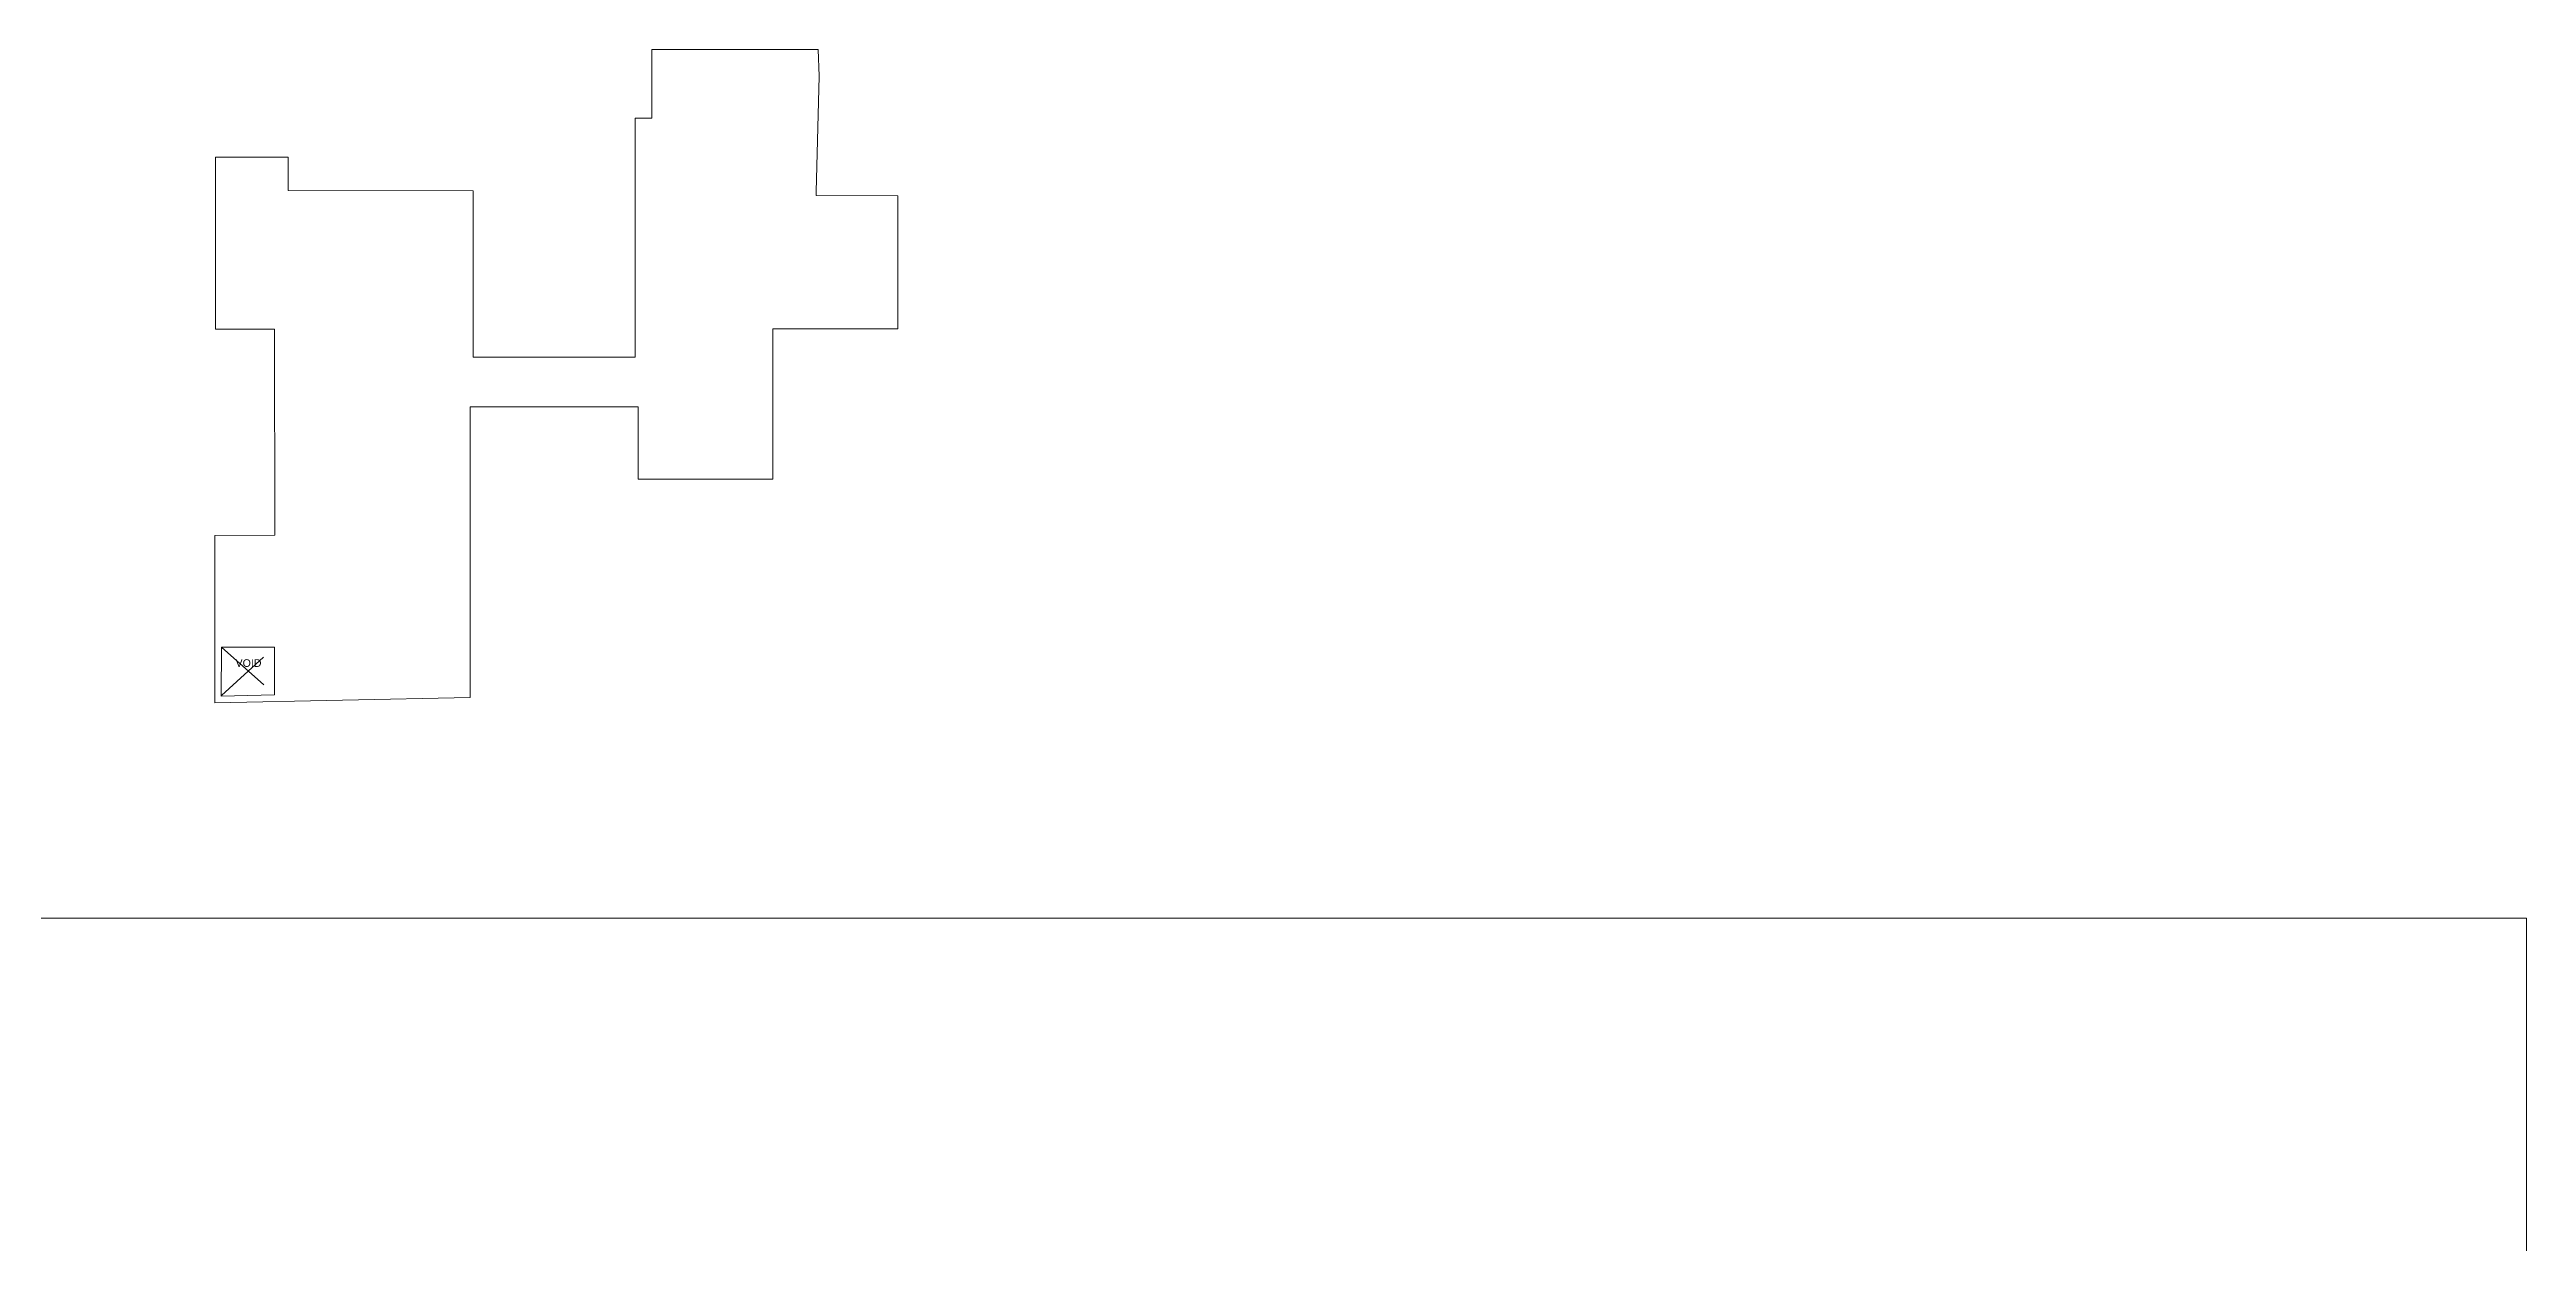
# Model space of a CAD drawing. Header units: inches. Extents: x 0 to 179512, y -43395 to -31716.
# Drawn here: x 175065 to 178335, y -36822 to -35248 of the extents above; entities that cross this region are included whole.
import ezdxf

# ---------------------------------------------------------------- set-up
doc = ezdxf.new("R2010")
doc.units = ezdxf.units.IN
doc.header["$LTSCALE"] = 10
doc.header["$MEASUREMENT"] = 0
doc.linetypes.add('DASHED', pattern=[0.75, 0.5, -0.25])
for name, color, linetype, lineweight in [('hatch', 95, 'Continuous', 0), ('NEW LETTERING', 3, 'Continuous', 0), ('OL_AR_SYMBOL', 1, 'Continuous', 5)]:
    doc.layers.add(name, color=color, linetype=linetype, lineweight=lineweight)
doc.styles.get("Standard").update_dxf_attribs({"font": 'arial.ttf'})

msp = doc.modelspace()

# ---------------------------------------------------------------- linework, layer by layer
at = {"layer": 'hatch'}
msp.add_lwpolyline([(175284.12, -35389.73), (175380.19, -35389.73), (175380.19, -35433.73), (175624.19, -35434.07), (175624.19, -35653.5), (175838.12, -35653.5), (175838.12, -35338.39), (175860.14, -35338.39), (175860.14, -35247.76), (176079.61, -35247.76), (176080.9, -35283.07), (176076.86, -35435.55), (176076.86, -35440.42), (176184.82, -35440.77), (176184.82, -35449.77), (176184.82, -35616.33), (176019.98, -35616.27), (176019.83, -35814.42), (175842.14, -35814.41), (175842.14, -35719.34), (175620.1, -35719.35), (175620.1, -36102.66), (175283.02, -36109.89), (175283.02, -35888.76), (175362.19, -35888.42), (175362.09, -35616.65), (175284.12, -35616.65), (175284.12, -35389.73)], dxfattribs=at)
for points in [[(175291.8, -36036.46), (175361.97, -36036.46), (175361.97, -36099.19), (175291.75, -36100.7)], [(157715.5, -36393.77), (178335, -36393.77), (178335, -39944.5), (157715.5, -39944.5)]]:
    msp.add_lwpolyline(points, close=True, dxfattribs=at)
at = {"layer": 'OL_AR_SYMBOL', "linetype": 'DASHED', "ltscale": 15}
for p, q in [((175292.02, -36100), (175362.19, -36036.11)), ((175292.02, -36036.11), (175362.19, -36098.84))]:
    msp.add_line(p, q, dxfattribs=at)

# ---------------------------------------------------------------- texts
at = {"layer": 'NEW LETTERING', "insert": (175327.65, -36052.23), "char_height": 10, "attachment_point": 2}
msp.add_mtext_dynamic_manual_height_columns('VOID', width=234.4925, gutter_width=101.75, heights=[50.68], dxfattribs=at)

doc.saveas('drawing.dxf')
